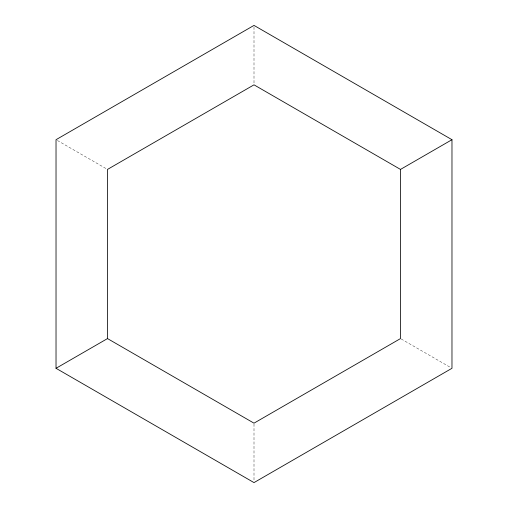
<?xml version="1.0" encoding="UTF-8"?>
<svg xmlns="http://www.w3.org/2000/svg" width="508" height="508" viewBox="0 0 508 508"><rect width="100%" height="100%" fill="white"/><g stroke="black" fill="none" stroke-linecap="round" stroke-linejoin="round"><path stroke-width="0.38" stroke-dasharray="2.54 1.91" d="M57.398 140.494L106.813 169.024M401.187 338.976L450.602 367.506M254 26.988L254 84.042M254 423.958L254 481.012"/><path stroke-width="0.76" d="M56.026 368.3L56.026 139.7L254 25.4L451.974 139.7L451.974 368.3L254 482.6L56.026 368.3L107.499 338.582L107.499 169.418L254 84.836L400.501 169.418L400.501 338.582L254 423.164L107.499 338.582M400.501 169.418L451.974 139.7"/></g></svg>
